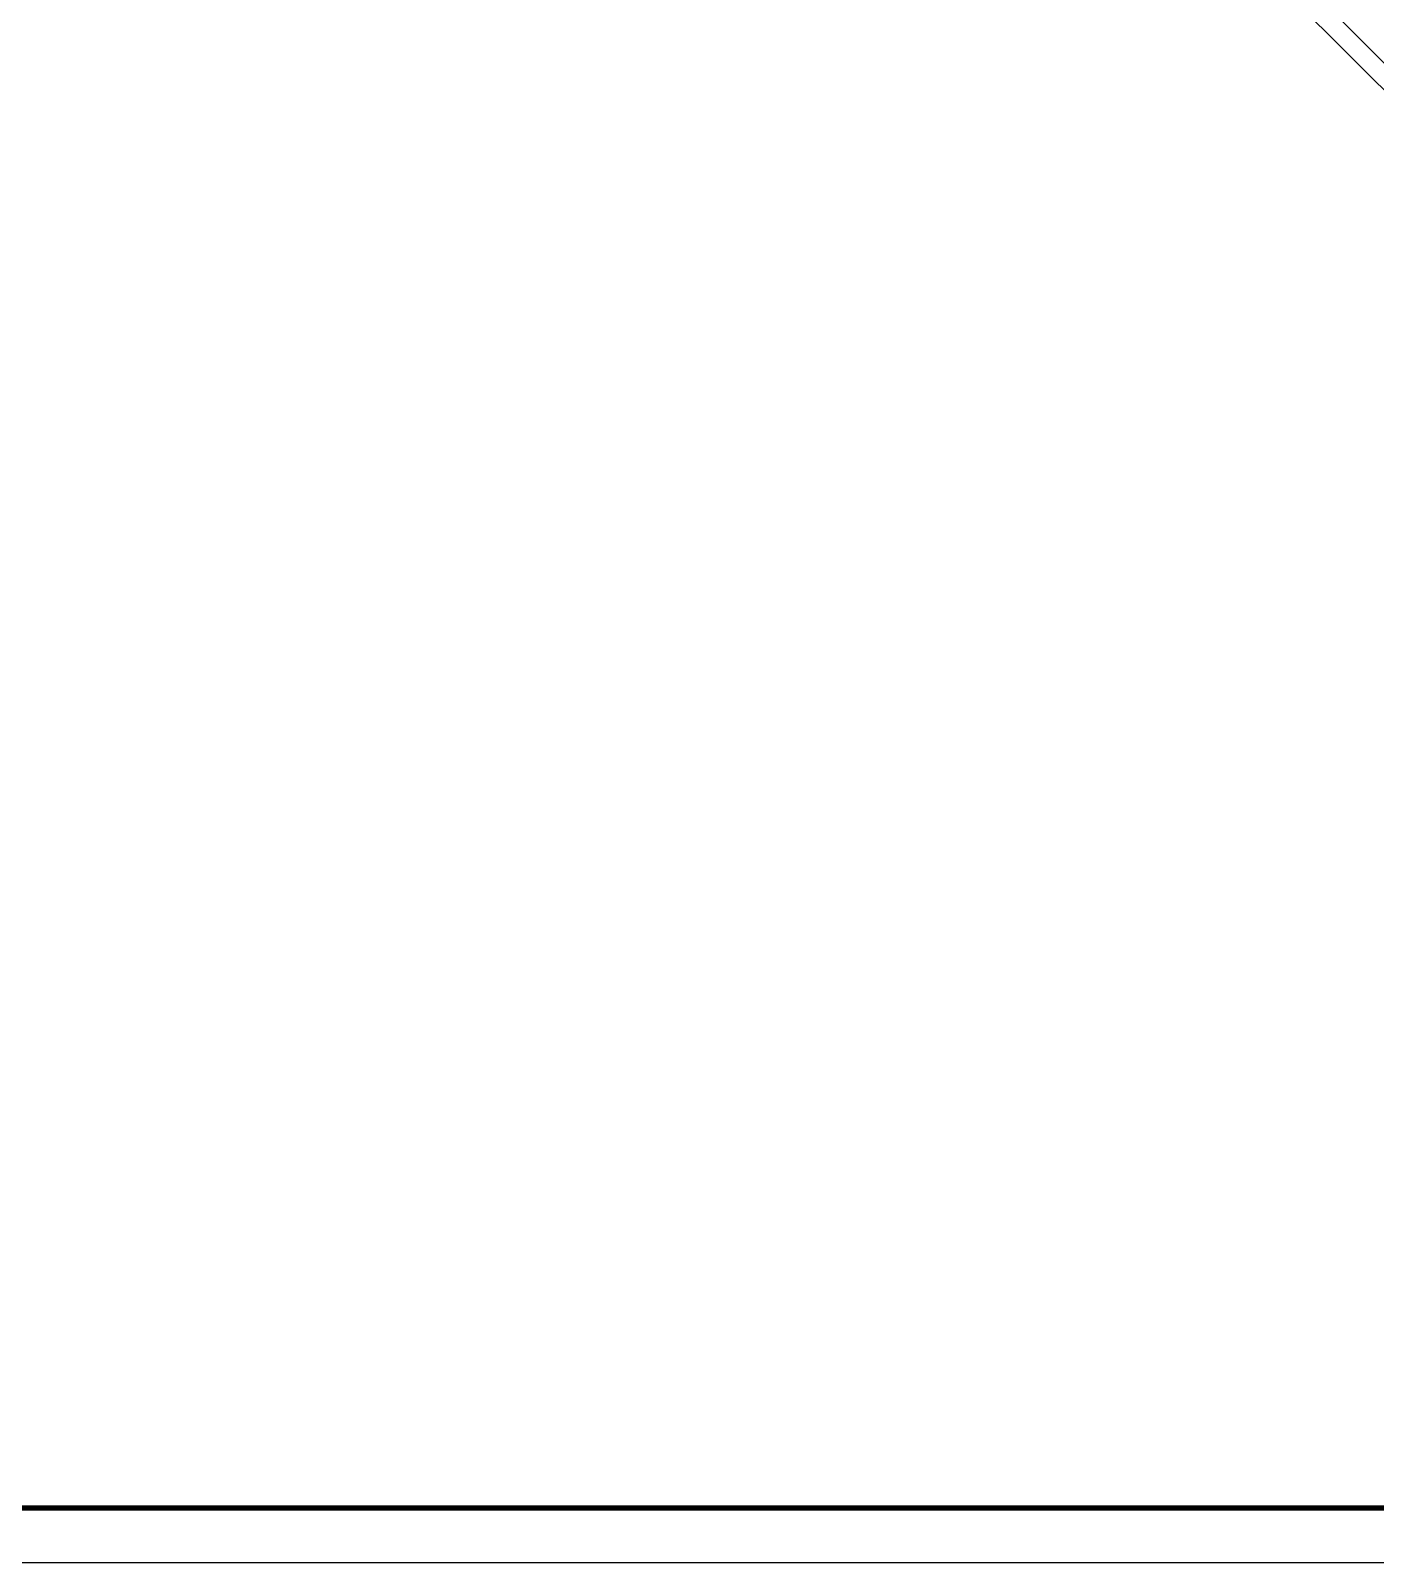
# Model space of a CAD drawing. Extents: x 815029915 to 815825525, y 579155098 to 579748855.
# Drawn here: x 815199760 to 815224460, y 579328320 to 579356450 of the extents above; entities that cross this region are included whole.
import ezdxf

# ---------------------------------------------------------------- set-up
doc = ezdxf.new("R2010")
doc.units = 0
doc.header["$LTSCALE"] = 100
doc.header["$MEASUREMENT"] = 0
doc.layers.add('ZG-图框层', color=4, linetype='Continuous')
doc.layers.add('zm', color=1, linetype='Continuous')

# ---------------------------------------------------------------- blocks, each defined once
blk = doc.blocks.new('ll')
at = {"layer": 'ZG-图框层'}
blk.add_lwpolyline([(815136770, 579524220), (815255670, 579524220), (815255670, 579608320), (815136770, 579608320)], close=True, dxfattribs=at)

msp = doc.modelspace()

# ---------------------------------------------------------------- linework, layer by layer
for p, q in [((815232140, 579347860.1), (815207143.7, 579372785.6)), ((815232139.6, 579348354.7), (815207566.9, 579372858))]:
    msp.add_line(p, q)
at = {"layer": 'ZG-图框层'}
msp.add_lwpolyline([(815138250.2, 579328319.6), (815257150.2, 579328319.6), (815257150.2, 579412419.6), (815138250.2, 579412419.6)], close=True, dxfattribs=at)
at = {"layer": 'ZG-图框层', "const_width": 100}
msp.add_lwpolyline([(815140750.2, 579329319.6), (815256150.2, 579329319.6), (815256150.2, 579411419.6), (815140750.2, 579411419.6)], close=True, dxfattribs=at)

# ---------------------------------------------------------------- block references
at = {"layer": 'zm', "color": 1}
msp.add_blockref('ll', (1480.1, -195900.4), dxfattribs=at)

doc.saveas('drawing.dxf')
